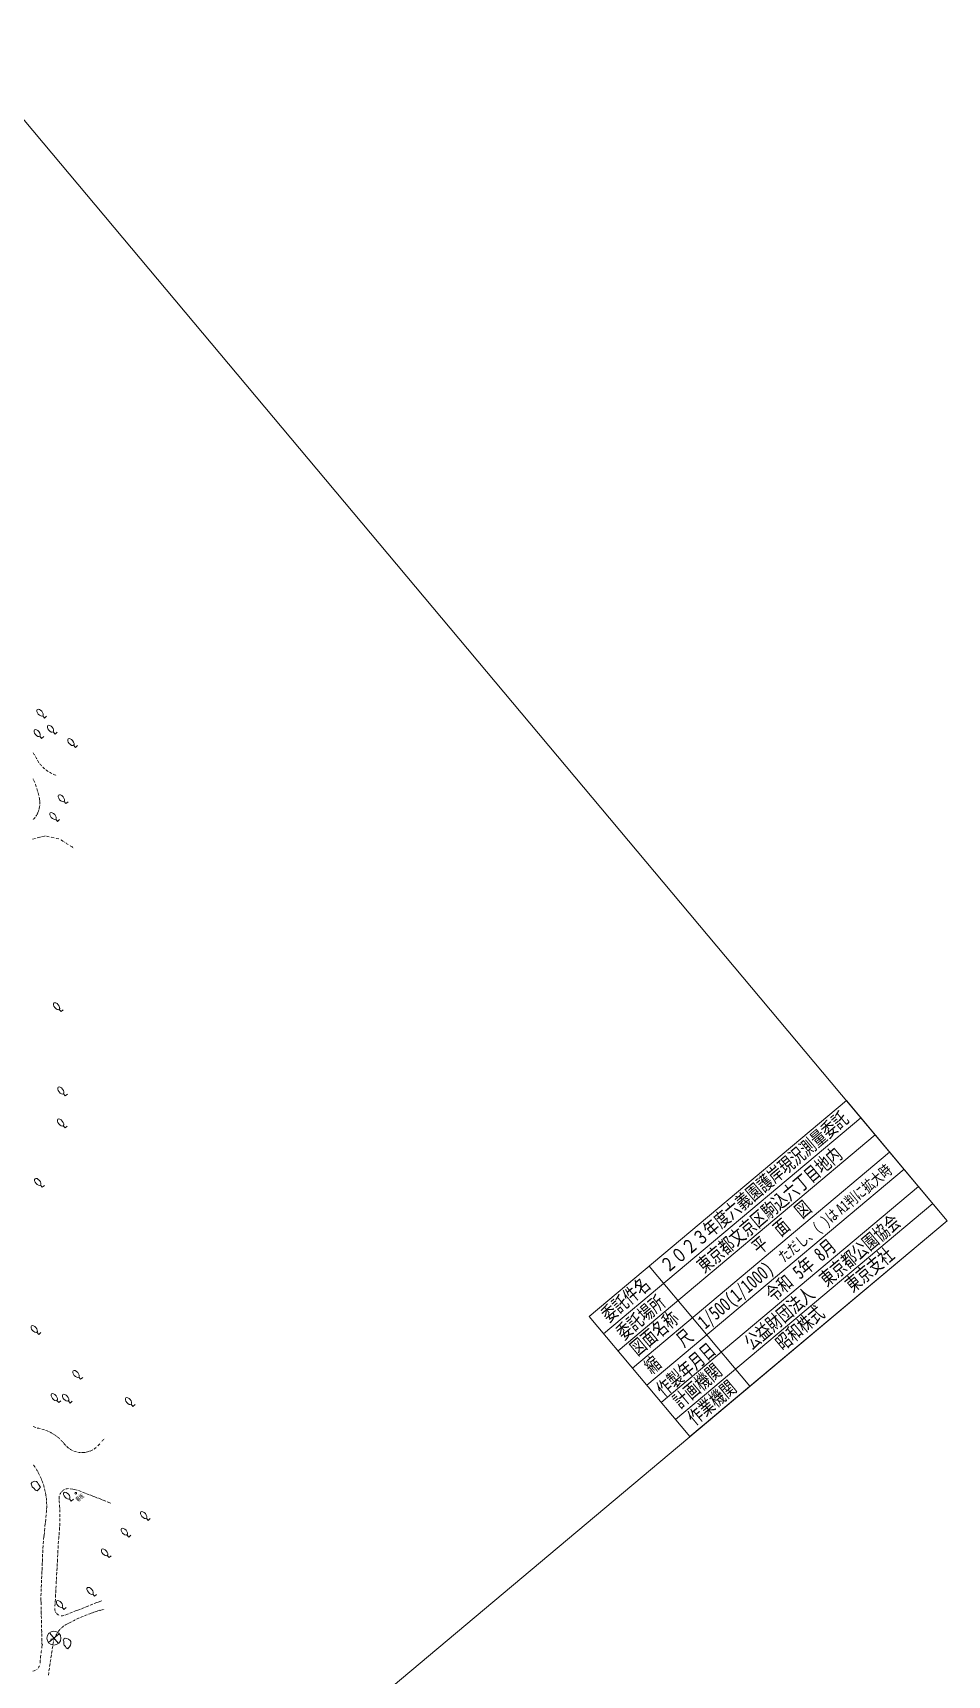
# Model space of a CAD drawing. Header units: metres. Extents: x -10443 to -4073, y -33280 to -26846.
# Drawn here: x -7800.8 to -7637.4, y -29638.2 to -29344.9 of the extents above; entities that cross this region are included whole.
import ezdxf
from ezdxf.enums import TextEntityAlignment as Align

# ---------------------------------------------------------------- set-up
doc = ezdxf.new("R2010")
doc.units = ezdxf.units.M
doc.header["$MEASUREMENT"] = 0
doc.linetypes.add('CONTINUOUS_1', pattern=[0])
doc.linetypes.add('CONTINUOUS_2', pattern=[0])
for name, color, linetype, lineweight in [('メッシュ', 241, 'CONTINUOUS_2', 18), ('図枠', 241, 'CONTINUOUS_2', 18), ('園路', 241, 'CONTINUOUS_2', 18), ('基準点', 254, 'CONTINUOUS_2', 18), ('木', 254, 'CONTINUOUS_2', 18), ('構造物', 241, 'CONTINUOUS_2', 18), ('石', 241, 'CONTINUOUS_2', 18)]:
    doc.layers.add(name, color=color, linetype=linetype, lineweight=lineweight)
doc.styles.add('MS Gothic', font='MS Gothic.ttf')

msp = doc.modelspace()

# ---------------------------------------------------------------- hatches: boundary and pattern name
at = {"layer": '園路', "linetype": 'CONTINUOUS_1', "lineweight": 18}
for points in [[(-7800.4, -29473.99, 1), (-7800.42, -29473.99, 1)], [(-7800.07, -29474.68, 1), (-7800.09, -29474.68, 1)], [(-7799.66, -29475.32, 1), (-7799.67, -29475.32, 1)], [(-7799.16, -29475.91, 1), (-7799.18, -29475.91, 1)], [(-7798.6, -29476.43, 1), (-7798.62, -29476.43, 1)], [(-7797.98, -29476.88, 1), (-7797.99, -29476.88, 1)], [(-7797.3, -29477.24, 1), (-7797.32, -29477.24, 1)], [(-7800.76, -29478.14, 1), (-7800.78, -29478.14, 1)], [(-7800.44, -29478.9, 1), (-7800.45, -29478.9, 1)], [(-7800.16, -29479.68, 1), (-7800.17, -29479.68, 1)], [(-7796.59, -29477.51, 1), (-7796.6, -29477.51, 1)], [(-7799.93, -29480.47, 1), (-7799.94, -29480.47, 1)], [(-7799.75, -29481.27, 1), (-7799.76, -29481.27, 1)], [(-7799.6, -29482.02, 1), (-7799.62, -29482.02, 1)], [(-7799.59, -29482.77, 1), (-7799.61, -29482.77, 1)], [(-7800.82, -29485.46, 1), (-7800.83, -29485.46, 1)], [(-7800.34, -29484.88, 1), (-7800.35, -29484.88, 1)], [(-7799.97, -29484.22, 1), (-7799.98, -29484.22, 1)], [(-7799.71, -29483.51, 1), (-7799.73, -29483.51, 1)], [(-7800.22, -29488.72, 1), (-7800.23, -29488.72, 1)], [(-7799.42, -29488.52, 1), (-7799.43, -29488.52, 1)], [(-7798.62, -29488.32, 1), (-7798.63, -29488.32, 1)], [(-7797.73, -29488.52, 1), (-7797.74, -29488.52, 1)], [(-7796.84, -29488.71, 1), (-7796.85, -29488.71, 1)], [(-7795.95, -29488.91, 1), (-7795.96, -29488.91, 1)], [(-7795.14, -29489.43, 1), (-7795.15, -29489.43, 1)], [(-7794.32, -29489.96, 1), (-7794.34, -29489.96, 1)], [(-7793.51, -29490.48, 1), (-7793.52, -29490.48, 1)], [(-7800.18, -29594.06, 1), (-7800.19, -29594.06, 1)], [(-7799.39, -29594.21, 1), (-7799.4, -29594.21, 1)], [(-7798.62, -29594.45, 1), (-7798.63, -29594.45, 1)], [(-7797.88, -29594.76, 1), (-7797.89, -29594.76, 1)], [(-7797.18, -29595.14, 1), (-7797.19, -29595.14, 1)], [(-7796.51, -29595.6, 1), (-7796.53, -29595.6, 1)], [(-7795.9, -29596.12, 1), (-7795.92, -29596.12, 1)], [(-7795.35, -29596.7, 1), (-7795.36, -29596.7, 1)], [(-7794.87, -29597.29, 1), (-7794.89, -29597.29, 1)], [(-7789.39, -29597.45, 1), (-7789.4, -29597.45, 1)], [(-7788.67, -29596.66, 1), (-7788.68, -29596.66, 1)], [(-7787.95, -29595.87, 1), (-7787.96, -29595.87, 1)], [(-7794.29, -29597.77, 1), (-7794.31, -29597.77, 1)], [(-7793.63, -29598.14, 1), (-7793.65, -29598.14, 1)], [(-7792.91, -29598.37, 1), (-7792.93, -29598.37, 1)], [(-7792.16, -29598.47, 1), (-7792.18, -29598.47, 1)], [(-7791.41, -29598.42, 1), (-7791.42, -29598.42, 1)], [(-7790.68, -29598.23, 1), (-7790.69, -29598.23, 1)], [(-7789.99, -29597.9, 1), (-7790.01, -29597.9, 1)], [(-7800.76, -29600.61, 1), (-7800.77, -29600.61, 1)], [(-7800.32, -29601.25, 1), (-7800.33, -29601.25, 1)], [(-7799.92, -29601.92, 1), (-7799.93, -29601.92, 1)], [(-7799.56, -29602.61, 1), (-7799.57, -29602.61, 1)], [(-7799.25, -29603.33, 1), (-7799.26, -29603.33, 1)], [(-7798.98, -29604.06, 1), (-7798.99, -29604.06, 1)], [(-7798.76, -29604.81, 1), (-7798.77, -29604.81, 1)], [(-7798.58, -29605.57, 1), (-7798.6, -29605.57, 1)], [(-7798.45, -29606.34, 1), (-7798.47, -29606.34, 1)], [(-7796.05, -29606.11, 1), (-7796.07, -29606.11, 1)], [(-7795.67, -29605.45, 1), (-7795.68, -29605.45, 1)], [(-7795.04, -29605.02, 1), (-7795.05, -29605.02, 1)], [(-7794.29, -29604.9, 1), (-7794.3, -29604.9, 1)], [(-7793.54, -29605.03, 1), (-7793.56, -29605.03, 1)], [(-7792.8, -29605.17, 1), (-7792.82, -29605.17, 1)], [(-7792.07, -29605.46, 1), (-7792.08, -29605.46, 1)], [(-7791.33, -29605.76, 1), (-7791.35, -29605.76, 1)], [(-7790.6, -29606.05, 1), (-7790.61, -29606.05, 1)], [(-7789.86, -29606.34, 1), (-7789.88, -29606.34, 1)], [(-7798.38, -29607.11, 1), (-7798.39, -29607.11, 1)], [(-7798.36, -29608.67, 1), (-7798.38, -29608.67, 1)], [(-7798.35, -29607.89, 1), (-7798.36, -29607.89, 1)], [(-7796.12, -29606.87, 1), (-7796.14, -29606.87, 1)], [(-7796.06, -29607.67, 1), (-7796.08, -29607.67, 1)], [(-7796.02, -29608.48, 1), (-7796.04, -29608.48, 1)], [(-7796, -29609.29, 1), (-7796.01, -29609.29, 1)], [(-7789.13, -29606.63, 1), (-7789.14, -29606.63, 1)], [(-7788.39, -29606.93, 1), (-7788.41, -29606.93, 1)], [(-7787.66, -29607.22, 1), (-7787.67, -29607.22, 1)], [(-7786.92, -29607.51, 1), (-7786.94, -29607.51, 1)], [(-7798.67, -29611.8, 1), (-7798.69, -29611.8, 1)], [(-7798.59, -29611.02, 1), (-7798.61, -29611.02, 1)], [(-7798.51, -29610.23, 1), (-7798.53, -29610.23, 1)], [(-7798.43, -29609.45, 1), (-7798.45, -29609.45, 1)], [(-7796.03, -29611.71, 1), (-7796.05, -29611.71, 1)], [(-7796, -29610.91, 1), (-7796.02, -29610.91, 1)], [(-7795.99, -29610.1, 1), (-7796.01, -29610.1, 1)], [(-7799, -29614.94, 1), (-7799.01, -29614.94, 1)], [(-7798.92, -29614.15, 1), (-7798.93, -29614.15, 1)], [(-7798.84, -29613.37, 1), (-7798.85, -29613.37, 1)], [(-7798.76, -29612.59, 1), (-7798.77, -29612.59, 1)], [(-7796.28, -29614.93, 1), (-7796.3, -29614.93, 1)], [(-7796.24, -29614.13, 1), (-7796.25, -29614.13, 1)], [(-7796.15, -29613.33, 1), (-7796.17, -29613.33, 1)], [(-7796.08, -29612.52, 1), (-7796.1, -29612.52, 1)], [(-7799.13, -29618.03, 1), (-7799.14, -29618.03, 1)], [(-7799.1, -29617.26, 1), (-7799.11, -29617.26, 1)], [(-7799.06, -29616.49, 1), (-7799.08, -29616.49, 1)], [(-7799.03, -29615.71, 1), (-7799.04, -29615.71, 1)], [(-7796.45, -29618.11, 1), (-7796.47, -29618.11, 1)], [(-7796.41, -29617.32, 1), (-7796.42, -29617.32, 1)], [(-7796.37, -29616.52, 1), (-7796.38, -29616.52, 1)], [(-7796.32, -29615.72, 1), (-7796.34, -29615.72, 1)], [(-7799.23, -29620.35, 1), (-7799.24, -29620.35, 1)], [(-7799.19, -29619.58, 1), (-7799.21, -29619.58, 1)], [(-7799.16, -29618.81, 1), (-7799.18, -29618.81, 1)], [(-7796.58, -29620.5, 1), (-7796.59, -29620.5, 1)], [(-7796.54, -29619.7, 1), (-7796.55, -29619.7, 1)], [(-7796.49, -29618.91, 1), (-7796.51, -29618.91, 1)], [(-7799.36, -29623.45, 1), (-7799.37, -29623.45, 1)], [(-7799.32, -29622.67, 1), (-7799.34, -29622.67, 1)], [(-7799.29, -29621.9, 1), (-7799.31, -29621.9, 1)], [(-7799.26, -29621.13, 1), (-7799.27, -29621.13, 1)], [(-7796.75, -29623.69, 1), (-7796.76, -29623.69, 1)], [(-7796.71, -29622.89, 1), (-7796.72, -29622.89, 1)], [(-7796.66, -29622.09, 1), (-7796.68, -29622.09, 1)], [(-7796.62, -29621.3, 1), (-7796.64, -29621.3, 1)], [(-7799.39, -29624.22, 1), (-7799.4, -29624.22, 1)], [(-7799.37, -29625.03, 1), (-7799.39, -29625.03, 1)], [(-7799.35, -29625.84, 1), (-7799.37, -29625.84, 1)], [(-7799.33, -29626.64, 1), (-7799.35, -29626.64, 1)], [(-7796.88, -29626.07, 1), (-7796.89, -29626.07, 1)], [(-7796.83, -29625.28, 1), (-7796.85, -29625.28, 1)], [(-7796.79, -29624.48, 1), (-7796.81, -29624.48, 1)], [(-7793.62, -29626.92, 1), (-7793.64, -29626.92, 1)], [(-7792.89, -29626.64, 1), (-7792.91, -29626.64, 1)], [(-7792.17, -29626.36, 1), (-7792.18, -29626.36, 1)], [(-7791.44, -29626.07, 1), (-7791.45, -29626.07, 1)], [(-7790.71, -29625.79, 1), (-7790.73, -29625.79, 1)], [(-7789.99, -29625.5, 1), (-7790, -29625.5, 1)], [(-7789.56, -29626.88, 1), (-7789.57, -29626.88, 1)], [(-7789.26, -29625.22, 1), (-7789.27, -29625.22, 1)], [(-7788.82, -29626.65, 1), (-7788.84, -29626.65, 1)], [(-7788.53, -29624.94, 1), (-7788.55, -29624.94, 1)], [(-7788.08, -29626.44, 1), (-7788.1, -29626.44, 1)], [(-7799.31, -29627.45, 1), (-7799.33, -29627.45, 1)], [(-7799.3, -29628.26, 1), (-7799.31, -29628.26, 1)], [(-7799.28, -29629.07, 1), (-7799.29, -29629.07, 1)], [(-7796.74, -29627, 1), (-7796.75, -29627, 1)], [(-7796, -29627.58, 1), (-7796.02, -29627.58, 1)], [(-7795.22, -29629.39, 1), (-7795.23, -29629.39, 1)], [(-7795.07, -29627.49, 1), (-7795.09, -29627.49, 1)], [(-7794.49, -29628.97, 1), (-7794.51, -29628.97, 1)], [(-7794.35, -29627.21, 1), (-7794.36, -29627.21, 1)], [(-7793.81, -29628.62, 1), (-7793.83, -29628.62, 1)], [(-7793.12, -29628.28, 1), (-7793.14, -29628.28, 1)], [(-7792.42, -29627.97, 1), (-7792.44, -29627.97, 1)], [(-7791.72, -29627.67, 1), (-7791.73, -29627.67, 1)], [(-7791, -29627.39, 1), (-7791.02, -29627.39, 1)], [(-7790.28, -29627.12, 1), (-7790.3, -29627.12, 1)], [(-7799.26, -29629.87, 1), (-7799.27, -29629.87, 1)], [(-7799.24, -29630.68, 1), (-7799.25, -29630.68, 1)], [(-7799.22, -29631.49, 1), (-7799.24, -29631.49, 1)], [(-7799.2, -29632.3, 1), (-7799.22, -29632.3, 1)], [(-7799.11, -29632.72, 1), (-7799.13, -29632.72, 1)], [(-7797.11, -29632.09, 1), (-7797.12, -29632.09, 1)], [(-7796.82, -29631.3, 1), (-7796.83, -29631.3, 1)], [(-7796.4, -29630.58, 1), (-7796.41, -29630.58, 1)], [(-7795.86, -29629.94, 1), (-7795.87, -29629.94, 1)], [(-7799.48, -29635.36, 1), (-7799.49, -29635.36, 1)], [(-7799.39, -29634.48, 1), (-7799.41, -29634.48, 1)], [(-7799.27, -29633.6, 1), (-7799.28, -29633.6, 1)], [(-7799.18, -29633.1, 1), (-7799.2, -29633.1, 1)], [(-7797.61, -29635.25, 1), (-7797.62, -29635.25, 1)], [(-7797.49, -29634.47, 1), (-7797.51, -29634.47, 1)], [(-7797.38, -29633.7, 1), (-7797.39, -29633.7, 1)], [(-7797.26, -29632.92, 1), (-7797.27, -29632.92, 1)], [(-7800.11, -29637.18, 1), (-7800.13, -29637.18, 1)], [(-7799.53, -29636.25, 1), (-7799.55, -29636.25, 1)], [(-7797.96, -29637.59, 1), (-7797.97, -29637.59, 1)], [(-7797.84, -29636.81, 1), (-7797.86, -29636.81, 1)], [(-7797.73, -29636.03, 1), (-7797.74, -29636.03, 1)]]:
    msp.add_hatch(color=241, dxfattribs=at).paths.add_polyline_path(points, flags=0)

# ---------------------------------------------------------------- linework, layer by layer
at = {"layer": 'メッシュ', "color": 241, "linetype": 'CONTINUOUS_1', "lineweight": 18}
for p, q in [((-7637.44, -29557.05), (-7815.49, -29344.86)), ((-7944.24, -29814.49), (-7637.44, -29557.05))]:
    msp.add_line(p, q, dxfattribs=at)
at = {"layer": '図枠', "color": 248, "linetype": 'CONTINUOUS_2', "lineweight": 18}
for p, q in [((-7701.4, -29574.17), (-7655.44, -29535.6)), ((-7698.83, -29577.24), (-7652.86, -29538.67)), ((-7696.26, -29580.3), (-7650.29, -29541.73)), ((-7693.68, -29583.36), (-7647.72, -29544.8)), ((-7691.11, -29586.43), (-7645.15, -29547.86)), ((-7688.54, -29589.49), (-7642.58, -29550.92)), ((-7685.97, -29592.56), (-7640.01, -29553.99)), ((-7690.67, -29565.17), (-7672.68, -29586.62))]:
    msp.add_line(p, q, dxfattribs=at)
at = {"layer": '図枠', "color": 1, "linetype": 'CONTINUOUS_2', "lineweight": 18, "flags": 128}
msp.add_lwpolyline([(-7701.4, -29574.17), (-7683.4, -29595.62), (-7637.44, -29557.05), (-7655.44, -29535.6)], close=True, dxfattribs=at)
at = {"layer": '図枠', "color": 241, "linetype": 'CONTINUOUS_2', "lineweight": 18, "flags": 128}
msp.add_lwpolyline([(-7701.4, -29574.17), (-7683.4, -29595.62), (-7637.44, -29557.05), (-7655.44, -29535.6)], dxfattribs=at)
at = {"layer": '園路', "color": 1, "linetype": 'CONTINUOUS_1', "lineweight": 18}
for p, q in [((-7800.87, -29488.88), (-7800.38, -29488.76)), ((-7800.07, -29488.68), (-7799.58, -29488.56)), ((-7799.27, -29488.48), (-7798.78, -29488.36)), ((-7798.42, -29488.37), (-7797.94, -29488.47)), ((-7797.53, -29488.56), (-7797.05, -29488.67)), ((-7796.64, -29488.76), (-7796.16, -29488.86)), ((-7800.78, -29593.83), (-7800.31, -29594.01)), ((-7794.17, -29604.92), (-7793.68, -29605.01)), ((-7793.43, -29605.06), (-7792.93, -29605.15)), ((-7792.67, -29605.22), (-7792.21, -29605.41)), ((-7791.94, -29605.52), (-7791.47, -29605.7)), ((-7791.2, -29605.81), (-7790.74, -29605.99)), ((-7790.47, -29606.1), (-7790, -29606.29)), ((-7789.73, -29606.39), (-7789.27, -29606.58)), ((-7789, -29606.69), (-7788.53, -29606.87)), ((-7788.26, -29606.98), (-7787.8, -29607.16)), ((-7787.53, -29607.27), (-7787.06, -29607.46)), ((-7798.75, -29612.44), (-7798.7, -29611.95)), ((-7798.67, -29611.66), (-7798.62, -29611.16)), ((-7798.59, -29610.88), (-7798.54, -29610.38)), ((-7798.51, -29610.09), (-7798.45, -29609.59)), ((-7799.03, -29615.57), (-7799.01, -29615.07)), ((-7798.99, -29614.79), (-7798.94, -29614.3)), ((-7798.91, -29614.01), (-7798.86, -29613.51)), ((-7798.83, -29613.23), (-7798.78, -29612.73)), ((-7796.32, -29615.57), (-7796.3, -29615.08)), ((-7796.28, -29614.78), (-7796.25, -29614.28)), ((-7799.13, -29617.9), (-7799.11, -29617.4)), ((-7799.1, -29617.12), (-7799.08, -29616.62)), ((-7799.06, -29616.35), (-7799.04, -29615.85)), ((-7796.45, -29617.96), (-7796.42, -29617.46)), ((-7796.41, -29617.17), (-7796.38, -29616.67)), ((-7796.37, -29616.37), (-7796.34, -29615.87)), ((-7799.26, -29620.99), (-7799.24, -29620.49)), ((-7799.23, -29620.22), (-7799.21, -29619.72)), ((-7799.19, -29619.44), (-7799.17, -29618.94)), ((-7799.16, -29618.67), (-7799.14, -29618.17)), ((-7796.62, -29621.15), (-7796.59, -29620.65)), ((-7796.58, -29620.35), (-7796.55, -29619.85)), ((-7796.54, -29619.56), (-7796.51, -29619.06)), ((-7796.49, -29618.76), (-7796.47, -29618.26)), ((-7799.39, -29624.08), (-7799.37, -29623.59)), ((-7799.36, -29623.31), (-7799.34, -29622.81)), ((-7799.33, -29622.54), (-7799.3, -29622.04)), ((-7799.29, -29621.76), (-7799.27, -29621.26)), ((-7796.79, -29624.33), (-7796.77, -29623.83)), ((-7796.75, -29623.54), (-7796.72, -29623.04)), ((-7796.71, -29622.74), (-7796.68, -29622.24)), ((-7796.66, -29621.94), (-7796.64, -29621.45)), ((-7799.38, -29624.88), (-7799.39, -29624.38)), ((-7799.36, -29625.68), (-7799.37, -29625.18)), ((-7799.34, -29626.49), (-7799.36, -29625.99)), ((-7799.33, -29627.3), (-7799.34, -29626.8)), ((-7796.88, -29625.93), (-7796.85, -29625.43)), ((-7796.83, -29625.13), (-7796.81, -29624.63)), ((-7793.03, -29626.69), (-7793.5, -29626.87)), ((-7792.3, -29626.41), (-7792.77, -29626.59)), ((-7791.58, -29626.12), (-7792.04, -29626.31)), ((-7790.85, -29625.84), (-7791.32, -29626.02)), ((-7790.12, -29625.55), (-7790.59, -29625.74)), ((-7789.4, -29625.27), (-7789.86, -29625.45)), ((-7788.67, -29624.99), (-7789.14, -29625.17)), ((-7799.31, -29628.11), (-7799.32, -29627.61)), ((-7799.29, -29628.91), (-7799.3, -29628.41)), ((-7799.27, -29629.72), (-7799.28, -29629.22)), ((-7794.49, -29627.26), (-7794.95, -29627.44)), ((-7793.76, -29626.98), (-7794.22, -29627.16)), ((-7799.25, -29630.53), (-7799.26, -29630.03)), ((-7799.23, -29631.33), (-7799.24, -29630.84)), ((-7799.21, -29632.14), (-7799.22, -29631.64)), ((-7799.19, -29632.95), (-7799.21, -29632.45)), ((-7797.71, -29635.89), (-7797.64, -29635.4)), ((-7797.6, -29635.11), (-7797.52, -29634.62)), ((-7797.48, -29634.33), (-7797.4, -29633.84)), ((-7797.36, -29633.55), (-7797.29, -29633.06)), ((-7798.06, -29638.23), (-7797.99, -29637.73)), ((-7797.95, -29637.45), (-7797.87, -29636.95)), ((-7797.83, -29636.67), (-7797.75, -29636.17))]:
    msp.add_line(p, q, dxfattribs=at)
for centre in [(-7800.41, -29473.99), (-7800.08, -29474.68), (-7799.66, -29475.32), (-7799.17, -29475.91), (-7798.61, -29476.43), (-7797.99, -29476.88), (-7797.31, -29477.24), (-7800.77, -29478.14), (-7800.44, -29478.9), (-7800.17, -29479.68), (-7796.6, -29477.51), (-7799.94, -29480.47), (-7799.75, -29481.27), (-7799.61, -29482.02), (-7799.6, -29482.77), (-7800.83, -29485.46), (-7800.34, -29484.88), (-7799.97, -29484.22), (-7799.72, -29483.51), (-7800.23, -29488.72), (-7799.43, -29488.52), (-7798.63, -29488.32), (-7797.74, -29488.52), (-7796.84, -29488.71), (-7795.95, -29488.91), (-7795.14, -29489.43), (-7794.33, -29489.96), (-7793.52, -29490.48), (-7800.18, -29594.06), (-7799.4, -29594.21), (-7798.63, -29594.45), (-7797.89, -29594.76), (-7797.18, -29595.14), (-7796.52, -29595.6), (-7795.91, -29596.12), (-7795.36, -29596.7), (-7794.88, -29597.29), (-7789.39, -29597.45), (-7788.67, -29596.66), (-7787.96, -29595.87), (-7794.3, -29597.77), (-7793.64, -29598.14), (-7792.92, -29598.37), (-7792.17, -29598.47), (-7791.42, -29598.42), (-7790.68, -29598.23), (-7790, -29597.9), (-7800.77, -29600.61), (-7800.32, -29601.25), (-7799.92, -29601.92), (-7799.57, -29602.61), (-7799.25, -29603.33), (-7798.98, -29604.06), (-7798.76, -29604.81), (-7798.59, -29605.57), (-7798.46, -29606.34), (-7796.06, -29606.11), (-7795.67, -29605.45), (-7795.05, -29605.02), (-7794.29, -29604.9), (-7793.55, -29605.03), (-7792.81, -29605.17), (-7792.07, -29605.46), (-7791.34, -29605.76), (-7790.6, -29606.05), (-7789.87, -29606.34), (-7798.38, -29607.11), (-7798.37, -29608.67), (-7798.35, -29607.89), (-7796.13, -29606.87), (-7796.07, -29607.67), (-7796.03, -29608.48), (-7796, -29609.29), (-7789.13, -29606.63), (-7788.4, -29606.93), (-7787.66, -29607.22), (-7786.93, -29607.51), (-7798.68, -29611.8), (-7798.6, -29611.02), (-7798.52, -29610.23), (-7798.44, -29609.45), (-7796.04, -29611.71), (-7796.01, -29610.91), (-7796, -29610.1), (-7799, -29614.94), (-7798.92, -29614.15), (-7798.84, -29613.37), (-7798.76, -29612.59), (-7796.29, -29614.93), (-7796.25, -29614.13), (-7796.16, -29613.33), (-7796.09, -29612.52), (-7799.14, -29618.03), (-7799.1, -29617.26), (-7799.07, -29616.49), (-7799.04, -29615.71), (-7796.46, -29618.11), (-7796.42, -29617.32), (-7796.37, -29616.52), (-7796.33, -29615.72), (-7799.23, -29620.35), (-7799.2, -29619.58), (-7799.17, -29618.81), (-7796.59, -29620.5), (-7796.54, -29619.7), (-7796.5, -29618.91), (-7799.36, -29623.45), (-7799.33, -29622.67), (-7799.3, -29621.9), (-7799.27, -29621.13), (-7796.76, -29623.69), (-7796.71, -29622.89), (-7796.67, -29622.09), (-7796.63, -29621.3), (-7799.4, -29624.22), (-7799.38, -29625.03), (-7799.36, -29625.84), (-7799.34, -29626.64), (-7796.89, -29626.07), (-7796.84, -29625.28), (-7796.8, -29624.48), (-7793.63, -29626.92), (-7792.9, -29626.64), (-7792.17, -29626.36), (-7791.45, -29626.07), (-7790.72, -29625.79), (-7789.99, -29625.5), (-7789.56, -29626.88), (-7789.27, -29625.22), (-7788.83, -29626.65), (-7788.54, -29624.94), (-7788.09, -29626.44), (-7799.32, -29627.45), (-7799.3, -29628.26), (-7799.28, -29629.07), (-7796.75, -29627), (-7796.01, -29627.58), (-7795.22, -29629.39), (-7795.08, -29627.49), (-7794.5, -29628.97), (-7794.35, -29627.21), (-7793.82, -29628.62), (-7793.13, -29628.28), (-7792.43, -29627.97), (-7791.72, -29627.67), (-7791.01, -29627.39), (-7790.29, -29627.12), (-7799.27, -29629.87), (-7799.25, -29630.68), (-7799.23, -29631.49), (-7799.21, -29632.3), (-7799.12, -29632.72), (-7797.11, -29632.09), (-7796.82, -29631.3), (-7796.4, -29630.58), (-7795.86, -29629.94), (-7799.49, -29635.36), (-7799.4, -29634.48), (-7799.28, -29633.6), (-7799.19, -29633.1), (-7797.62, -29635.25), (-7797.5, -29634.47), (-7797.38, -29633.7), (-7797.27, -29632.92), (-7800.12, -29637.18), (-7799.54, -29636.25), (-7797.97, -29637.59), (-7797.85, -29636.81), (-7797.73, -29636.03)]:
    msp.add_circle(centre, 0.0075, dxfattribs=at)
for centre, radius, start, end in [((-7811.64, -29482.35), 14, 37.2155, 39.261), ((-7794.78, -29471.73), 6.06, 203.179, 207.9047), ((-7794.78, -29471.73), 6.06, 210.4183, 215.144), ((-7794.78, -29471.73), 6.06, 217.6576, 222.3833), ((-7794.78, -29471.73), 6.06, 224.8969, 229.6226), ((-7794.78, -29471.73), 6.06, 232.1362, 236.8619), ((-7794.78, -29471.73), 6.06, 239.3755, 244.1012), ((-7794.78, -29471.73), 6.06, 246.6148, 251.3405), ((-7813.07, -29483.85), 13.56, 22.1113, 24.2239), ((-7813.07, -29483.85), 13.56, 18.6197, 20.7324), ((-7813.07, -29483.85), 13.56, 15.1281, 17.2408), ((-7813.07, -29483.85), 13.56, 11.6366, 13.7492), ((-7803.87, -29482.45), 4.28, 7.5753, 14.2728), ((-7803.87, -29482.45), 4.28, 347.347, 354.0445), ((-7803.87, -29482.45), 4.28, 357.4611, 4.1587), ((-7803.87, -29482.45), 4.28, 317.0045, 323.7021), ((-7803.87, -29482.45), 4.28, 327.1187, 333.8162), ((-7803.87, -29482.45), 4.28, 337.2328, 343.9304), ((-7583.15, -29161.48), 390.51, 237.0131, 237.0865), ((-7583.15, -29161.48), 390.51, 237.155, 237.2283), ((-7583.15, -29161.48), 390.51, 237.2969, 237.3702), ((-7801.28, -29601.8), 7.81, 77.1666, 80.834), ((-7801.28, -29601.8), 7.81, 71.2757, 74.9431), ((-7801.28, -29601.8), 7.81, 65.3848, 69.0522), ((-7801.28, -29601.8), 7.81, 59.4939, 63.1613), ((-7801.28, -29601.8), 7.81, 53.603, 57.2704), ((-7801.28, -29601.8), 7.81, 47.7121, 51.3794), ((-7801.28, -29601.8), 7.81, 41.8211, 45.4885), ((-7792.05, -29594.49), 3.98, 215.639, 222.8343), ((-7792.05, -29594.49), 3.98, 226.5292, 233.7245), ((-7792.05, -29594.49), 3.98, 302.7605, 309.9558), ((-8078.28, -29334.7), 390.51, 317.7543, 317.8277), ((-8078.28, -29334.7), 390.51, 317.9116, 317.9849), ((-7792.05, -29594.49), 3.98, 237.4194, 244.6146), ((-7792.05, -29594.49), 3.98, 248.3096, 255.5048), ((-7792.05, -29594.49), 3.98, 259.1998, 266.395), ((-7792.05, -29594.49), 3.98, 270.09, 277.2852), ((-7792.05, -29594.49), 3.98, 280.9802, 288.1754), ((-7792.05, -29594.49), 3.98, 291.8703, 299.0656), ((-7810.83, -29607.98), 12.47, 33.2941, 35.5907), ((-7810.83, -29607.98), 12.47, 29.7098, 32.0065), ((-7810.83, -29607.98), 12.47, 26.1256, 28.4223), ((-7810.83, -29607.98), 12.47, 22.5414, 24.8381), ((-7810.83, -29607.98), 12.47, 18.9572, 21.2538), ((-7810.83, -29607.98), 12.47, 15.3729, 17.6696), ((-7810.83, -29607.98), 12.47, 11.7887, 14.0854), ((-7810.83, -29607.98), 12.47, 8.2045, 10.5012), ((-7794.4, -29606.64), 1.75, 166.5102, 182.8712), ((-7794.4, -29606.64), 1.75, 141.3587, 157.7197), ((-7794.4, -29606.64), 1.75, 116.2072, 132.5682), ((-7794.4, -29606.64), 1.75, 91.0557, 107.4167), ((-7810.83, -29607.98), 12.47, 4.6203, 6.9169), ((-7810.83, -29607.98), 12.47, 353.8676, 356.1643), ((-7810.83, -29607.98), 12.47, 1.036, 3.3327), ((-7810.83, -29607.98), 12.47, 357.4518, 359.7485), ((-7831.51, -29609.94), 35.51, 3.9183, 4.725), ((-7831.51, -29609.94), 35.51, 2.6133, 3.4201), ((-7831.51, -29609.94), 35.51, 1.3084, 2.1151), ((-7831.51, -29609.94), 35.51, 356.0885, 356.8953), ((-7831.51, -29609.94), 35.51, 357.3935, 358.2003), ((-7831.51, -29609.94), 35.51, 358.6985, 359.5052), ((-7831.51, -29609.94), 35.51, 0.0034, 0.8102), ((-7831.51, -29609.94), 35.51, 353.4786, 354.2854), ((-7831.51, -29609.94), 35.51, 354.7836, 355.5904), ((-7795.65, -29626.36), 1.27, 177.2647, 199.8711), ((-7780.23, -29655.78), 30.37, 108.145, 109.0884), ((-7780.23, -29655.78), 30.37, 106.6977, 107.6411), ((-7780.23, -29655.78), 30.37, 105.2504, 106.1938), ((-7795.65, -29626.36), 1.27, 220.5067, 243.1131), ((-7795.65, -29626.36), 1.27, 263.7487, 286.3551), ((-7792.39, -29633.39), 4.9, 127.3194, 133.1686), ((-7792.39, -29633.39), 4.9, 117.4966, 123.3458), ((-7780.23, -29655.78), 30.37, 116.8289, 117.7723), ((-7780.23, -29655.78), 30.37, 115.3816, 116.325), ((-7780.23, -29655.78), 30.37, 113.9343, 114.8777), ((-7780.23, -29655.78), 30.37, 112.487, 113.4303), ((-7780.23, -29655.78), 30.37, 111.0397, 111.983), ((-7780.23, -29655.78), 30.37, 109.5924, 110.5357), ((-7792.39, -29633.39), 4.9, 166.6109, 172.4601), ((-7792.39, -29633.39), 4.9, 156.788, 162.6372), ((-7792.39, -29633.39), 4.9, 146.9652, 152.8144), ((-7792.39, -29633.39), 4.9, 137.1423, 142.9915), ((-7776.61, -29637.21), 22.95, 175.8848, 177.1333), ((-7776.61, -29637.21), 22.95, 173.6613, 174.9098), ((-7776.61, -29637.21), 22.95, 171.4378, 172.6863), ((-7776.61, -29637.21), 22.95, 169.2143, 170.4628), ((-7801.25, -29635.82), 1.77, 283.9365, 300.1647), ((-7801.25, -29635.82), 1.77, 319.8353, 336.0635)]:
    msp.add_arc(centre, radius, start, end, dxfattribs=at)
at = {"layer": '基準点', "color": 1, "linetype": 'CONTINUOUS_2', "lineweight": 18}
for p, q in [((-7798.03, -29632.42), (-7796.11, -29630.82)), ((-7796.27, -29632.58), (-7797.87, -29630.66))]:
    msp.add_line(p, q, dxfattribs=at)
msp.add_circle((-7797.07, -29631.62), 1.25, dxfattribs=at)
at = {"layer": '木', "color": 1, "linetype": 'CONTINUOUS_1', "lineweight": 18}
for p, q in [((-7798.75, -29467.26), (-7799.07, -29466.88)), ((-7798.37, -29466.94), (-7798.75, -29467.26)), ((-7799.26, -29470.9), (-7799.58, -29470.51)), ((-7798.87, -29470.57), (-7799.26, -29470.9)), ((-7796.87, -29470.12), (-7797.19, -29469.74)), ((-7796.49, -29469.8), (-7796.87, -29470.12)), ((-7793.23, -29472.5), (-7793.55, -29472.12)), ((-7792.85, -29472.18), (-7793.23, -29472.5)), ((-7794.93, -29482.53), (-7795.25, -29482.15)), ((-7794.55, -29482.21), (-7794.93, -29482.53)), ((-7796.43, -29485.72), (-7796.75, -29485.34)), ((-7796.05, -29485.4), (-7796.43, -29485.72)), ((-7795.8, -29519.69), (-7796.12, -29519.31)), ((-7795.42, -29519.37), (-7795.8, -29519.69)), ((-7795.03, -29534.75), (-7795.35, -29534.37)), ((-7794.65, -29534.43), (-7795.03, -29534.75)), ((-7795.08, -29540.46), (-7795.4, -29540.08)), ((-7794.7, -29540.14), (-7795.08, -29540.46)), ((-7799.16, -29551.08), (-7799.48, -29550.7)), ((-7798.78, -29550.76), (-7799.16, -29551.08)), ((-7799.79, -29577.35), (-7800.11, -29576.96)), ((-7799.41, -29577.03), (-7799.79, -29577.35)), ((-7792.31, -29585.38), (-7792.63, -29584.99)), ((-7791.93, -29585.05), (-7792.31, -29585.38)), ((-7796.2, -29589.53), (-7796.52, -29589.15)), ((-7795.82, -29589.21), (-7796.2, -29589.53)), ((-7794.17, -29589.61), (-7794.49, -29589.23)), ((-7793.79, -29589.29), (-7794.17, -29589.61)), ((-7782.94, -29590.21), (-7783.26, -29589.83)), ((-7782.55, -29589.89), (-7782.94, -29590.21)), ((-7793.97, -29607.12), (-7794.29, -29606.74)), ((-7793.58, -29606.8), (-7793.97, -29607.12)), ((-7780.23, -29610.59), (-7780.55, -29610.2)), ((-7779.84, -29610.26), (-7780.23, -29610.59)), ((-7783.69, -29613.55), (-7784.01, -29613.17)), ((-7783.3, -29613.23), (-7783.69, -29613.55)), ((-7787.22, -29617.23), (-7787.54, -29616.85)), ((-7786.84, -29616.91), (-7787.22, -29617.23)), ((-7789.81, -29624.13), (-7790.13, -29623.75)), ((-7789.43, -29623.81), (-7789.81, -29624.13)), ((-7795.27, -29626.47), (-7795.59, -29626.09)), ((-7794.88, -29626.15), (-7795.27, -29626.47))]:
    msp.add_line(p, q, dxfattribs=at)
for centre in [(-7799.55, -29466.3), (-7797.68, -29469.16), (-7800.06, -29469.94), (-7794.03, -29471.55), (-7795.74, -29481.58), (-7797.23, -29484.76), (-7796.6, -29518.73), (-7795.83, -29533.79), (-7795.88, -29539.5), (-7799.96, -29550.12), (-7800.59, -29576.39), (-7793.12, -29584.42), (-7797, -29588.57), (-7794.98, -29588.66), (-7783.74, -29589.26), (-7794.77, -29606.16), (-7781.03, -29609.63), (-7784.49, -29612.59), (-7788.02, -29616.28), (-7790.61, -29623.17), (-7796.07, -29625.51)]:
    msp.add_ellipse(centre, major_axis=(-0.482, 0.575), ratio=0.533333, dxfattribs=at)
at = {"layer": '構造物', "color": 1, "linetype": 'CONTINUOUS_2', "lineweight": 18}
msp.add_circle((-7793.17, -29605.74), 0.167, dxfattribs=at)
at = {"layer": '石', "color": 4, "linetype": 'CONTINUOUS_2', "lineweight": 18, "flags": 128}
for points in [[(-7800.04, -29605.27), (-7800.25, -29605.21), (-7800.41, -29605.09), (-7800.61, -29604.88), (-7800.96, -29604.58), (-7801.03, -29604.39), (-7801.13, -29604.03), (-7801.13, -29603.96), (-7800.94, -29603.75), (-7800.77, -29603.68), (-7800.53, -29603.6), (-7800.19, -29603.62), (-7800.02, -29603.81), (-7799.91, -29604.02), (-7799.7, -29604.26), (-7799.5, -29604.56), (-7799.46, -29604.65), (-7799.77, -29605.01), (-7800.04, -29605.27)], [(-7795.36, -29631.82), (-7795.26, -29631.73), (-7795.07, -29631.63), (-7794.78, -29631.65), (-7794.44, -29631.81), (-7794.17, -29632.06), (-7794.06, -29632.21), (-7794.05, -29632.57), (-7794.08, -29632.85), (-7794.3, -29633.14), (-7794.46, -29633.37), (-7794.61, -29633.51), (-7794.86, -29633.36), (-7795, -29633.12), (-7795.23, -29632.84), (-7795.32, -29632.75), (-7795.28, -29632.6), (-7795.32, -29632.23), (-7795.4, -29631.9), (-7795.36, -29631.82)]]:
    msp.add_lwpolyline(points, dxfattribs=at)

# ---------------------------------------------------------------- texts
at = {"layer": '図枠', "lineweight": 18, "style": 'MS Gothic'}
msp.add_text('２０２３年度六義園護岸現況測量委託', height=2.5, rotation=40, dxfattribs=at).set_placement((-7687.42, -29566.54), (-7654.86, -29539.22), align=Align.FIT)
at = {"layer": '図枠', "color": 248, "lineweight": 18, "style": 'MS Gothic'}
for s, height, p, p2 in [('東京都文京区駒込六丁目地内', 2.5, (-7680.86, -29566.48), (-7655.97, -29545.58)), ('A1判に拡大時', 2, (-7656.27, -29556.04), (-7647.08, -29548.33)), ('平  面  図', 2.5, (-7671.04, -29563.19), (-7661.47, -29555.16)), ('公益財団法人\u3000東京都公園協会', 2.5, (-7672.38, -29580.19), (-7645.57, -29557.69)), ('ただし、( )は', 2, (-7666.6, -29564.59), (-7656.64, -29556.23)), ('令和 5年 8月', 2.5, (-7668.54, -29571.66), (-7657.05, -29562.02)), ('昭和株式 \u3000  東京支社', 2.5, (-7666.8, -29580.38), (-7646.69, -29563.51)), ('1/500(1/1000)', 2.5, (-7680.67, -29576.51), (-7668.22, -29566.07)), ('委託件名', 2.5, (-7697.94, -29575.3), (-7690.28, -29568.87)), ('委託場所', 2.5, (-7695.27, -29578.48), (-7687.61, -29572.05)), ('図面名称', 2.5, (-7692.8, -29581.31), (-7685.14, -29574.88)), ('縮\u3000\u3000尺', 2.5, (-7690.26, -29584.56), (-7682.6, -29578.13)), ('作製年月日', 2.5, (-7688.12, -29588.6), (-7678.54, -29580.57)), ('計画機関', 2.5, (-7685.13, -29590.73), (-7677.47, -29584.3)), ('作業機関', 2.5, (-7682.54, -29593.71), (-7674.88, -29587.28))]:
    msp.add_text(s, height=height, rotation=40, dxfattribs=at).set_placement(p, p2, align=Align.FIT)
at = {"layer": '基準点', "color": 1, "lineweight": 18, "style": 'MS Gothic'}
msp.add_text('R5T13', height=0.25, rotation=40, dxfattribs=at).set_placement((-7797.66, -29632.08), (-7797.19, -29631.68), align=Align.FIT)
at = {"layer": '構造物', "style": 'MS Gothic'}
msp.add_text('看板', height=0.75, rotation=40, dxfattribs=at).set_placement((-7792.78, -29607.3), (-7791.63, -29606.33), align=Align.FIT)

doc.saveas('drawing.dxf')
